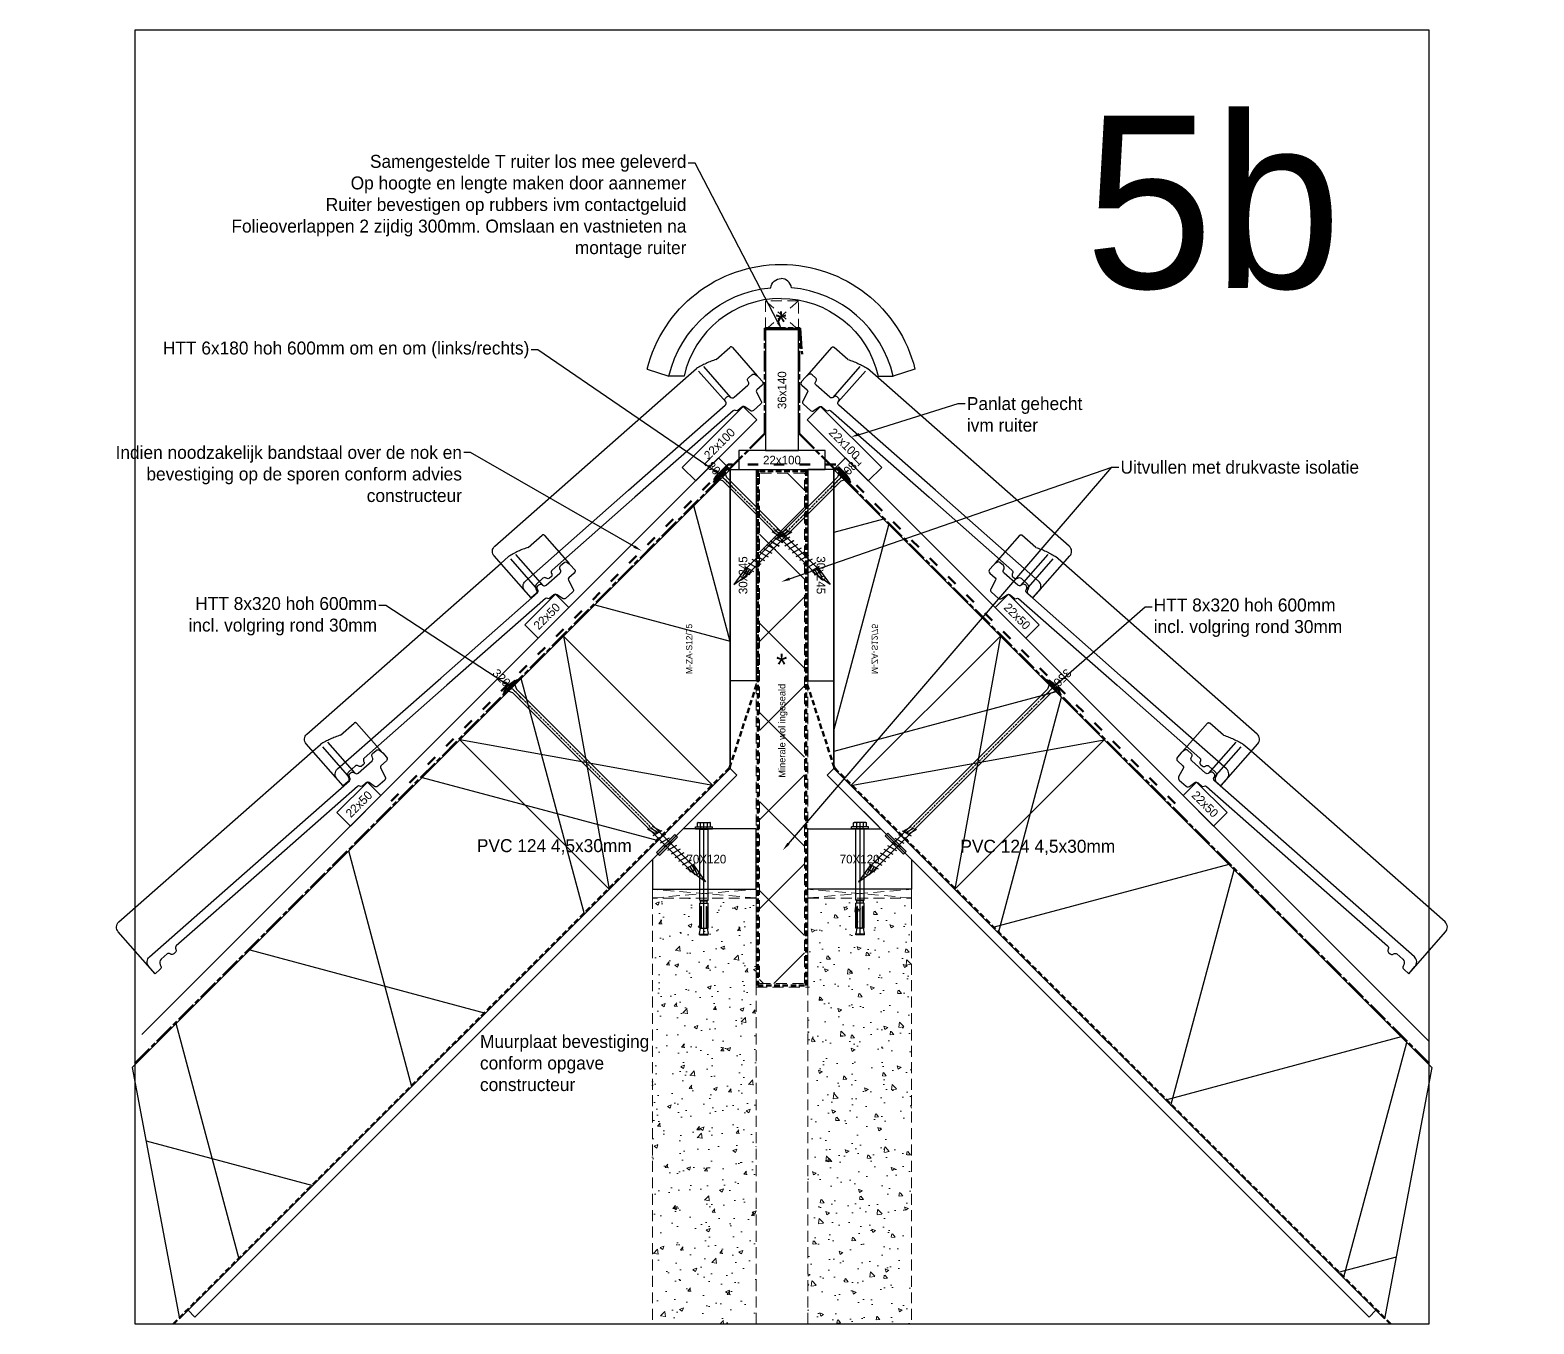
# Model space of a CAD drawing. Header units: millimetres. Extents: x -109306 to 269542, y -22401 to 197206.
# Drawn here: x 255420 to 257163, y -18974 to -17474 of the extents above; entities that cross this region are included whole.
import ezdxf
from ezdxf import colors
from ezdxf.entities.mleader import LeaderData, LeaderLine
from ezdxf.enums import TextEntityAlignment as Align
from ezdxf.math import Vec2, Vec3

# ---------------------------------------------------------------- set-up
doc = ezdxf.new("R2010")
doc.units = ezdxf.units.MM
for name, pattern in [('ACAD_ISO03W100', [30, 12, -18]), ('ACAD_ISO08W100', [36, 24, -3, 6, -3]), ('DASHDOT', [18.5, 12, -3, 0.5, -3]), ('DASHED', [19.05, 12.7, -6.35]), ('DASHED2', [9.525, 6.35, -3.175])]:
    doc.linetypes.add(name, pattern=pattern)
for name, color, linetype in [('EHP Bevestigingsmiddelen', 1, 'Continuous'), ('EHP Luchtdichting', 6, 'Continuous'), ('EHP Tekst', 1, 'Continuous')]:
    doc.layers.add(name, color=color, linetype=linetype)
for name, color, linetype, lineweight in [('EHP Dampdichte folie', 3, 'DASHED2', 60), ('EHP Dampopen folie', 5, 'ACAD_ISO08W100', 60), ('EHP Derden', 8, 'DASHED', 13)]:
    doc.layers.add(name, color=color, linetype=linetype, lineweight=lineweight)
doc.layers.add('EHP Hulplijnen tekst niet printen', color=4, linetype='Continuous', plot=False)
doc.styles.add('BouwTek', font='arial.ttf')
doc.styles.get("Standard").update_dxf_attribs({"font": ''})
doc.styles.get('Standard').set_extended_font_data('Century Gothic')

# ---------------------------------------------------------------- blocks, each defined once
blk = doc.blocks.new('*U781')
blk.add_lwpolyline([(0, 0), (888.5, 0), (888.5, 11), (0, 11)], close=True)
blk = doc.blocks.new('*U668')
at = {"layer": 'EHP Bevestigingsmiddelen', "color": 1, "linetype": 'DASHDOT', "ltscale": 0.2}
blk.add_line((99.385843, 0), (-9.12079, 0), dxfattribs=at)
at = {"layer": 'EHP Bevestigingsmiddelen'}
for p, q in [((-1.5, 9.5), (-2.5, 9.5)), ((-2.5, -9.5), (-2.5, 9.5)), ((0, 11.5), (-1.5, 11.5)), ((-1.5, -11.5), (-1.5, 11.5)), ((-1.5, -11.5), (-1.5, 11.5)), ((0.786236, 5.334553), (-1.5, 5.334553)), ((0, -11.5), (0, 11.5)), ((5.766851, 3.000001), (0.786236, 5.334553)), ((0.786236, -5.334553), (0.786236, 5.334553)), ((153.87921, 3.000001), (5.766851, 3.000001)), ((98.815277, 1.471101), (87.988008, 4.376713)), ((99.698588, -1.663065), (88.871318, 1.242548)), ((100.993539, -6.000001), (97.887709, 5.591109)), ((100.993537, -5.999999), (97.887709, 5.591109)), ((106.993537, -5.999999), (103.887709, 5.591111)), ((112.993537, -5.999999), (109.887707, 5.591111)), ((113.015056, -6.080308), (109.909226, 5.510802)), ((119.015056, -6.080308), (115.909228, 5.510802)), ((125.015056, -6.080308), (121.909228, 5.510802)), ((131.015054, -6.080308), (127.909226, 5.510802)), ((137.015056, -6.080308), (133.909226, 5.5108)), ((143.015056, -6.080308), (139.909228, 5.510802)), ((149.015056, -6.080308), (145.909228, 5.510802)), ((155.015054, -6.080308), (151.909226, 5.510802)), ((152.60353, 2.919622), (158.528182, 4.509565)), ((153.327736, 0.216851), (164.155005, 3.122463)), ((178.87921, -0.080308), (153.87921, 4.000001)), ((153.87921, 3.000001), (158.883573, 3.183227)), ((154.051941, -2.48592), (164.87921, 0.419692)), ((160.562609, -3.083023), (158.78907, 3.535917)), ((166.679183, -2.080308), (165.497892, 2.328329)), ((-1.5, -9.5), (-2.5, -9.5)), ((0.786236, -5.334553), (-1.5, -5.334553)), ((0, -11.5), (-1.5, -11.5)), ((0.786236, -5.334553), (5.766859, -2.999999)), ((154.479156, -2.999999), (5.766859, -2.999999)), ((100.581898, -4.79723), (89.754629, -1.891618)), ((160.547122, -3.025224), (154.189688, -2.999999)), ((154.479156, -3.999999), (178.87921, -0.080308))]:
    blk.add_line(p, q, dxfattribs=at)
blk.add_arc((28.292656, 0), 32.224799, 162.854214808, 197.145785192, dxfattribs=at)
blk = doc.blocks.new('*U745')
at = {"layer": 'EHP Bevestigingsmiddelen', "color": 1, "linetype": 'DASHDOT', "ltscale": 0.2}
blk.add_line((13.7, -13.7), (-6.4, 6.4), dxfattribs=at)
at = {"layer": 'EHP Bevestigingsmiddelen', "xscale": -1, "rotation": 134.9999999999999}
blk.add_blockref('*U668', (0, 0), dxfattribs=at)
at = {"layer": 'EHP Hulplijnen tekst niet printen', "insert": (-11.1, 11.1), "char_height": 10, "attachment_point": 5, "rotation": 315}
blk.add_mtext_dynamic_manual_height_columns('180', width=10.985, gutter_width=17.5, heights=[0], dxfattribs=at)
blk = doc.blocks.new('BN000120D$2')
at = {"color": 1, "linetype": 'Continuous', "ltscale": 400}
blk.add_lwpolyline([(-155.177736, 8.172845, -0.781185), (155.173638, 8.170676)], format="xyb", dxfattribs=at)
at = {"color": 7, "linetype": 'Continuous', "ltscale": 400}
for points in [[(-0.000005, 90, 0.350781), (-112.500003, -0.000011), (-130, 0, -0.32313), (-11.991762, 102.458624, -0.376816), (0.000061, 112.991767)], [(-0.000005, 90, -0.350781), (112.5, -0.000001), (130, 0, 0.32313), (11.99175, 102.458625, 0.376815), (-0.000061, 112.991767)]]:
    blk.add_lwpolyline(points, format="xyb", dxfattribs=at)
at = {"color": 1, "linetype": 'Continuous', "ltscale": 400}
for points in [[(-155.177734, 8.172852), (-129.995361, 0)], [(155.182373, 8.172852), (130, 0)]]:
    blk.add_lwpolyline(points, dxfattribs=at)
blk = doc.blocks.new('*U723')
h = blk.add_hatch()
h.set_pattern_fill('ISOLATIE', color=256, scale=245, style=0, pattern_type=2)
h.set_pattern_definition([(60, (0, -4e-12), (-212.176, 122.5), []), (120, (0, -4e-12), (-212.176, -122.5), [])])
h.paths.add_polyline_path([(1147.6, 245), (167.4, 245), (0, 0), (902.6, 0), (1027.7, 125.1)])
blk.add_lwpolyline([(1147.6, 245), (167.4, 245), (0, 0), (0, 0), (902.6, 0), (1027.7, 125.1)], close=True)
blk = doc.blocks.new('BNOVH000B$2')
at = {"color": 1, "linetype": 'Continuous', "ltscale": 400}
blk.add_lwpolyline([(-4.607633, -72.634071), (-0.507161, -7.984015, -0.414214), (7.983656, -0.505826), (306.765381, -19.461395)], format="xyb", dxfattribs=at)
at = {"color": 1, "linetype": 'DASHED2', "ltscale": 400}
blk.add_lwpolyline([(306.765381, -19.461395), (318.913177, -20.232227, -0.063748), (342.582732, -28.872767), (363.816071, -30.219614, -0.414214), (365.685305, -32.342388), (362.930328, -75.772003)], format="xyb", dxfattribs=at)
for points in [[(315.653687, -71.612961), (318.674286, -24.001543)], [(323.528778, -72.112488), (326.549377, -24.501074)]]:
    blk.add_lwpolyline(points, dxfattribs=at)
at = {"color": 7, "linetype": 'Continuous', "ltscale": 400}
for points in [[(162.939163, -75.24762), (35.388271, -67.155594, 0.346419), (32.332868, -69.261757), (32.208397, -69.663368, -0.34642), (29.152066, -71.76974), (26.880663, -71.625717, -0.346418), (24.116321, -69.149877), (24.043949, -68.736298, 0.346419), (21.27807, -66.260763), (12.150923, -65.681381, 0.339449), (6.694334, -69.342673), (6.107766, -71.08606, -0.339452), (3.074921, -73.122243), (-4.607633, -72.634071), (-3.911165, -61.656105, -0.414214), (4.57868, -54.179608), (163.721054, -64.275009)], [(163.721054, -64.275009), (312.597626, -73.719734, 0.34642), (315.65294, -71.612962), (316.081909, -70.22963, -0.346418), (319.137209, -68.122364), (320.513977, -68.210251, -0.346419), (323.278875, -70.685866), (323.528778, -72.112488, 0.34642), (326.293636, -74.589384), (347.527344, -75.935265, 0.34642), (350.582755, -73.829089), (351.011627, -72.44516, -0.346409), (354.067276, -70.339005), (359.435699, -70.679352, -0.346429), (362.200625, -73.155084), (362.653351, -75.73613), (362.783844, -78.096054), (362.351929, -84.892128, -0.414214), (359.167991, -87.69696), (350.891724, -87.171593, 0.346418), (348.683398, -88.693428), (345.226959, -99.860466, -0.34642), (342.170061, -101.96707), (331.379486, -101.282631, -0.345772), (328.614772, -98.812945), (327.279694, -91.291748, 0.345782), (324.515422, -88.822875), (318.587646, -88.446442, -0.348737), (316.607744, -86.658449, 0.348633), (314.626961, -84.870368), (162.939163, -75.24762)]]:
    blk.add_lwpolyline(points, format="xyb", dxfattribs=at)
blk = doc.blocks.new('*U752')
at = {"layer": 'EHP Luchtdichting'}
h = blk.add_hatch(color=256, dxfattribs=at)
h.dxf.hatch_style = 1
h.paths.add_polyline_path([(-1.6, 1.6), (1.6, -1.6), (22.8, 19.6), (19.6, 22.8)])
blk.add_lwpolyline([(-1.6, 1.6), (1.6, -1.6), (22.8, 19.6), (19.6, 22.8)], close=True, dxfattribs=at)
at = {"layer": 'EHP Tekst', "insert": (-209.9, 17.2), "char_height": 15, "attachment_point": 1}
blk.add_mtext('PVC 124 4,5x30mm', dxfattribs=at)
blk = doc.blocks.new('*U831')
h = blk.add_hatch()
h.set_pattern_fill('AR-CONC', color=0, scale=0.25)
h.paths.add_polyline_path([(-20, 0), (100, 0), (100, 493.8), (-20, 493.8)])
at = {"color": 0}
blk.add_lwpolyline([(-20, 0), (100, 0), (100, 493.8), (-20, 493.8)], close=True, dxfattribs=at)
blk = doc.blocks.new('s12 75')
at = {"color": 1}
for p, q in [((-9.873224, 2.36402), (9.846663, 2.364021)), ((-9.873224, 0), (-9.873224, 2.36402)), ((-9.873224, 0), (9.846663, 0)), ((-7.5, 2.8687), (-7.5, 7.018713)), ((-6.676577, 7.36402), (6.816532, 7.36402)), ((-6.676577, 2.49683), (6.71539, 2.49683)), ((-4.83366, -82.747518), (-4.83366, 0)), ((-3.986718, 3.21165), (-3.986718, 6.601083)), ((-3.705528, 0), (-3.705528, 2.36402)), ((3.70553, 0), (3.70553, 2.364021)), ((4.013282, 3.211651), (4.013282, 6.601082)), ((4.807099, -82.747518), (4.807099, 0)), ((7.5, 2.8687), (7.5, 7.018713)), ((9.846663, 0), (9.846663, 2.364021)), ((-4.83366, -0.106247), (4.807099, -0.106247)), ((-4.83366, -82.747518), (-4, -83.347518)), ((-4.83366, -82.747518), (4.807099, -82.747518)), ((-4.83366, -86.106247), (4.807099, -86.106247)), ((-4.83366, -115.106247), (-4.83366, -86.106247)), ((-4.727412, -86), (4.727413, -86)), ((-4, -86), (-4, -83.347518)), ((-4, -83.347518), (4, -83.347518)), ((4, -83.347518), (4.807099, -82.747518)), ((4, -86), (4, -83.347518)), ((4.807099, -115.106247), (4.807099, -86.106247)), ((-3.410388, -115.106247), (-3.410388, -90.106247)), ((-3.410388, -90.106247), (-2.910388, -90.106247)), ((-2.910388, -115.106247), (-2.910388, -90.106247)), ((2.859503, -115.106247), (2.859503, -90.106247)), ((2.859503, -90.106247), (3.359503, -90.106247)), ((3.359503, -115.106247), (3.359503, -90.106247)), ((-4.966471, -121.208884), (-3.96945, -115.106247)), ((-4.966471, -122.63598), (-4.966471, -121.208884)), ((-4.966471, -122), (4.913347, -122)), ((-4.83366, -115.106247), (4.807099, -115.106247)), ((0, -122.63598), (0, -109.979776)), ((3.918684, -115.106247), (4.913347, -121.208884)), ((4.913347, -122.63598), (4.913347, -121.208884)), ((-4.966471, -122.63598), (4.913347, -122.63598))]:
    blk.add_line(p, q, dxfattribs=at)
at = {"ltscale": 0.1}
blk.add_line((0, -121.127978), (0, 6.9497), dxfattribs=at)
at = {"color": 1}
for centre, radius, start, end in [((-6.623453, 3.718684), 1.206261, 223.775, 266.907), ((-6.623453, 6.168728), 1.20654, 93.0787, 136.211), ((-7.625716, 3.468528), 4.781457, 40.595, 54.558521), ((-7.625716, 6.343556), 4.781058, 306.430646, 319.405), ((-0.374284, 3.468528), 4.781483, 125.441917, 139.4), ((-0.374284, 6.343556), 4.781058, 220.6, 233.569354), ((0.374284, 3.468528), 4.781457, 40.595, 54.558521), ((0.374284, 6.343556), 4.781058, 306.430646, 319.405), ((7.625717, 3.468528), 4.781483, 125.441917, 139.4), ((7.625717, 6.343556), 4.781058, 220.6, 233.569354), ((6.650015, 6.168728), 1.206835, 43.7753, 86.908), ((6.650015, 3.718684), 1.206554, 273.106, 316.238)]:
    blk.add_arc(centre, radius, start, end, dxfattribs=at)
blk = doc.blocks.new('*U746')
blk.add_blockref('s12 75', (0, 0))
at = {"layer": 'EHP Hulplijnen tekst niet printen', "insert": (-17, 208.7), "char_height": 7, "attachment_point": 5, "rotation": 90, "style": 'BouwTek'}
blk.add_mtext_dynamic_manual_height_columns('M-ZA-S12/75', width=580.122, gutter_width=9, heights=[0], dxfattribs=at)
blk = doc.blocks.new('*U675')
at = {"layer": 'EHP Bevestigingsmiddelen', "color": 1, "linetype": 'DASHDOT', "ltscale": 0.2}
blk.add_line((239.385843, 0), (-9.12079, 0), dxfattribs=at)
at = {"layer": 'EHP Bevestigingsmiddelen'}
for p, q in [((-1.5, 9.5), (-2.5, 9.5)), ((-2.5, -9.5), (-2.5, 9.5)), ((0, 11.5), (-1.5, 11.5)), ((-1.5, -11.5), (-1.5, 11.5)), ((-1.5, -11.5), (-1.5, 11.5)), ((0.786236, 5.334553), (-1.5, 5.334553)), ((0, -11.5), (0, 11.5)), ((5.766851, 3.000001), (0.786236, 5.334553)), ((0.786236, -5.334553), (0.786236, 5.334553)), ((293.87921, 3.000001), (5.766851, 3.000001)), ((238.815277, 1.471101), (227.988008, 4.376713)), ((239.698588, -1.663065), (228.871318, 1.242548)), ((240.993539, -6.000001), (237.887709, 5.591109)), ((240.993537, -5.999999), (237.887709, 5.591109)), ((246.993537, -5.999999), (243.887709, 5.591111)), ((252.993537, -5.999999), (249.887707, 5.591111)), ((253.015056, -6.080308), (249.909226, 5.510802)), ((259.015056, -6.080308), (255.909228, 5.510802)), ((265.015056, -6.080308), (261.909228, 5.510802)), ((271.015054, -6.080308), (267.909226, 5.510802)), ((277.015056, -6.080308), (273.909226, 5.5108)), ((283.015056, -6.080308), (279.909228, 5.510802)), ((289.015056, -6.080308), (285.909228, 5.510802)), ((295.015054, -6.080308), (291.909226, 5.510802)), ((292.60353, 2.919622), (298.528182, 4.509565)), ((293.327736, 0.216851), (304.155005, 3.122463)), ((318.87921, -0.080308), (293.87921, 4.000001)), ((293.87921, 3.000001), (298.883573, 3.183227)), ((294.051941, -2.48592), (304.87921, 0.419692)), ((300.562609, -3.083023), (298.78907, 3.535917)), ((306.679183, -2.080308), (305.497892, 2.328329)), ((-1.5, -9.5), (-2.5, -9.5)), ((0.786236, -5.334553), (-1.5, -5.334553)), ((0, -11.5), (-1.5, -11.5)), ((0.786236, -5.334553), (5.766859, -2.999999)), ((294.479156, -2.999999), (5.766859, -2.999999)), ((240.581898, -4.79723), (229.754629, -1.891618)), ((300.547122, -3.025224), (294.189688, -2.999999)), ((294.479156, -3.999999), (318.87921, -0.080308))]:
    blk.add_line(p, q, dxfattribs=at)
blk.add_arc((28.292656, 0), 32.224799, 162.854214808, 197.145785192, dxfattribs=at)
blk = doc.blocks.new('*U744')
at = {"layer": 'EHP Bevestigingsmiddelen', "color": 1, "linetype": 'DASHDOT', "ltscale": 0.2}
blk.add_line((13.7, -13.7), (-6.4, 6.4), dxfattribs=at)
at = {"layer": 'EHP Bevestigingsmiddelen', "xscale": -1, "rotation": 134.9999999999999}
blk.add_blockref('*U675', (0, 0), dxfattribs=at)
at = {"layer": 'EHP Hulplijnen tekst niet printen', "insert": (-11.1, 11.1), "char_height": 10, "attachment_point": 5, "rotation": 315}
blk.add_mtext_dynamic_manual_height_columns('320', width=10.985, gutter_width=17.5, heights=[0], dxfattribs=at)
blk = doc.blocks.new('*U840')
at = {"layer": 'EHP Derden'}
h = blk.add_hatch(dxfattribs=at)
h.set_pattern_fill('ANSI37', color=256, scale=23, angle=90)
h.set_pattern_definition([(135, (56, 4), (-51.6365, -51.6365), []), (225, (56, 4), (51.6365, -51.6365), [])])
h.paths.add_polyline_path([(56, 596), (4, 596), (4, 4), (56, 4)])
at = {"layer": 'EHP Dampdichte folie'}
blk.add_lwpolyline([(2, 598), (2, 2), (58, 2), (58, 598)], close=True, dxfattribs=at)
at = {"layer": 'EHP Derden'}
blk.add_lwpolyline([(0, 600), (0, 0), (60, 0), (60, 600)], close=True, dxfattribs=at)
blk.add_lwpolyline([(4, 4), (56, 4), (56, 596), (4, 596), (4, 4)], dxfattribs=at)
blk.add_text('Minerale wol ingeseald', height=8, rotation=90, dxfattribs=at).set_placement((34, 242.8))
blk = doc.blocks.new('*U810')
blk.add_lwpolyline([(0, 0), (35.4, 35.4), (19.8, 50.9), (-15.6, 15.6)], close=True)
at = {"color": 1, "flags": 8}
blk.add_attdef('22X50', text='', height=10, rotation=45, dxfattribs=at).set_placement((9.9, 25.5), align=Align.MIDDLE_CENTER)
blk = doc.blocks.new('*U811')
blk.add_lwpolyline([(0, 0), (70.7, 70.7), (55.2, 86.3), (-15.6, 15.6)], close=True)
at = {"color": 1, "flags": 8}
blk.add_attdef('22X100', text='', height=10, rotation=45, dxfattribs=at).set_placement((27.6, 43.1), align=Align.MIDDLE_CENTER)
blk = doc.blocks.new('*U812')
blk.add_lwpolyline([(0, 0), (0, 245), (30, 245), (30, 0)], close=True)
at = {"color": 1, "flags": 8}
blk.add_attdef('30X245', text='', height=10, rotation=90, dxfattribs=at).set_placement((14.9, 122.5), align=Align.MIDDLE_CENTER)
blk = doc.blocks.new('*U813')
blk.add_lwpolyline([(0, 0), (100, 0), (100, 22), (0, 22)], close=True)
at = {"color": 1, "flags": 8}
blk.add_attdef('22X100', text='', height=10, dxfattribs=at).set_placement((50, 11), align=Align.MIDDLE_CENTER)
blk = doc.blocks.new('*U814')
blk.add_lwpolyline([(0, 0), (0, 140), (-38, 140), (-38, 0)], close=True)
at = {"color": 1, "flags": 8}
blk.add_attdef('38X140', text='', height=10, rotation=90, dxfattribs=at).set_placement((-19, 70), align=Align.MIDDLE_CENTER)
blk = doc.blocks.new('*U832')
at = {"layer": 'EHP Luchtdichting'}
h = blk.add_hatch(color=256, dxfattribs=at)
h.dxf.hatch_style = 1
h.paths.add_polyline_path([(-1.6, -1.6), (1.6, 1.6), (-19.6, 22.8), (-22.8, 19.6)])
blk.add_lwpolyline([(-1.6, -1.6), (1.6, 1.6), (-19.6, 22.8), (-22.8, 19.6)], close=True, dxfattribs=at)
at = {"layer": 'EHP Tekst', "insert": (64.4, 15.2), "char_height": 15, "attachment_point": 1}
blk.add_mtext('PVC 124 4,5x30mm', dxfattribs=at)

msp = doc.modelspace()

# ---------------------------------------------------------------- linework, layer by layer
for p, q in [((255549.8, -18638.3), (256218.4, -17969.7)), ((256231.8, -17983.2), (256218.4, -17969.7)), ((256351.8, -17983.2), (256365.3, -17969.7)), ((257041.8, -18646.3), (256365.3, -17969.7)), ((255549.8, -18665.2), (256231.8, -17983.2)), ((256231.8, -17983.2), (256231.8, -18329.6)), ((257033.8, -18665.2), (256351.8, -17983.2)), ((256351.8, -17983.2), (256351.8, -18329.6)), ((256421.8, -18415.2), (256386.5, -18379.8)), ((256141.8, -18469.8), (256141.8, -18469.8))]:
    msp.add_line(p, q)
for points in [[(256038.6, -18176.4), (256211.8, -18349.6), (255918.4, -18296.6), (256038.6, -18176.4), (256091.6, -18469.8), (255918.4, -18296.6)], [(256545.1, -18176.4), (256371.8, -18349.6), (256665.3, -18296.6), (256545.1, -18176.4), (256492, -18469.8), (256665.3, -18296.6)], [(256118.7, -18442.8), (256231.8, -18329.6), (256231.8, -18315.5)], [(256465, -18442.8), (256351.8, -18329.6), (256351.8, -18315.5)]]:
    msp.add_lwpolyline(points)
for points in [[(256261.8, -18399.8), (256177.2, -18399.8), (256141.8, -18435.2), (256141.8, -18469.8), (256261.8, -18469.8)], [(256321.8, -18399.8), (256406.5, -18399.8), (256441.8, -18435.2), (256441.8, -18469.8), (256321.8, -18469.8)]]:
    msp.add_lwpolyline(points, close=True)
at = {"layer": 'EHP Bevestigingsmiddelen', "linetype": 'ACAD_ISO03W100', "lineweight": 50}
msp.add_lwpolyline([(256747.5, -18370.3), (256354.3, -17977.2), (256229.4, -17977.2), (255836.2, -18370.3)], dxfattribs=at)
at = {"layer": 'EHP Dampdichte folie'}
for points in [[(255586.4, -18973.7), (256231.1, -18328.9), (256263.8, -18228.2), (256263.8, -17983.2)], [(256997.3, -18973.7), (256352.5, -18328.9), (256319.8, -18228.2), (256319.8, -17983.2)]]:
    msp.add_lwpolyline(points, dxfattribs=at)
at = {"layer": 'EHP Dampopen folie'}
for points in [[(255541.8, -18671.7), (256271.8, -17941.7), (256271.8, -17941.7), (256271.8, -17819.2), (256312.8, -17819.2), (256315.1, -17849.4)], [(257041.8, -18671.7), (256311.8, -17941.7), (256311.8, -17941.7), (256311.8, -17821.2), (256311.8, -17820.2), (256273.8, -17820.2)]]:
    msp.add_lwpolyline(points, dxfattribs=at)
at = {"layer": 'EHP Derden'}
for points in [[(256272.8, -17787.7), (256272.8, -17821.2), (256310.8, -17821.2), (256310.8, -17787.7), (256272.8, -17787.7), (256310.8, -17821.2), (256310.8, -17787.7), (256272.8, -17821.2)], [(256141.8, -18469.8), (256141.8, -18479.8), (256261.8, -18469.8), (256261.8, -18479.8), (256141.8, -18469.8)], [(256441.8, -18469.8), (256441.8, -18479.8), (256321.8, -18469.8), (256321.8, -18479.8), (256441.8, -18469.8)]]:
    msp.add_lwpolyline(points, dxfattribs=at)
at = {"layer": 'EHP Hulplijnen tekst niet printen'}
msp.add_lwpolyline([(255541.8, -18973.7), (257041.8, -18973.7), (257041.8, -17473.7), (255541.8, -17473.7)], close=True, dxfattribs=at)

# ---------------------------------------------------------------- block references
for name, p in [('BN000120D$2', (256290.8, -17874.8)), ('*U745', (256221.2, -17990.2)), ('*U744', (255977.8, -18235.8)), ('*U752', (256148.1, -18428.9)), ('*U832', (256434.2, -18427.6))]:
    msp.add_blockref(name, p)
for name, p, rotation in [('BNOVH000B$2', (255952.9, -18077.4), 45), ('*U723', (255593.6, -18967.9), 44.99999999999788), ('BNOVH000B$2', (255735.1, -18295.2), 45), ('BNOVH000B$2', (255517.3, -18513), 45), ('*U781', (255611.4, -18965.7), 45)]:
    msp.add_blockref(name, p, dxfattribs=dict(rotation=rotation))
ref = msp.add_blockref('*U814', (256310.8, -17961.2))
ref.add_attrib('38X140', '36x140', dxfattribs={"color": 1, "height": 10, "rotation": 90}).set_placement((256291.8, -17891.2), align=Align.MIDDLE_CENTER)
at = {"xscale": -1}
for name, p, rotation in [('BNOVH000B$2', (256630.8, -18077.4), 315), ('*U723', (256990.1, -18967.9), 315.0000000000021), ('BNOVH000B$2', (256848.6, -18295.2), 315), ('BNOVH000B$2', (257066.3, -18513), 315), ('*U781', (256972.3, -18965.7), 315)]:
    msp.add_blockref(name, p, dxfattribs=dict(at, rotation=rotation))
ref = msp.add_blockref('*U811', (256191.8, -17996.3))
ref.add_attrib('22X100', '22x100', dxfattribs={"color": 1, "height": 10, "rotation": 45}).set_placement((256219.4, -17953.2), align=Align.MIDDLE_CENTER)
ref = msp.add_blockref('*U811', (256391.8, -17996.3), dxfattribs=dict(xscale=-1))
ref.add_attrib('22X100', '22x100', dxfattribs={"color": 1, "height": 10, "rotation": 315}).set_placement((256364.3, -17953.2), align=Align.MIDDLE_CENTER)
for name, p in [('*U745', (256362.4, -17990.2)), ('*U744', (256605.9, -18235.8))]:
    msp.add_blockref(name, p, dxfattribs=at)
ref = msp.add_blockref('*U813', (256241.8, -17983.2))
ref.add_attrib('22X100', '22x100', dxfattribs={"color": 1, "height": 10}).set_placement((256291.8, -17972.2), align=Align.MIDDLE_CENTER)
ref = msp.add_blockref('*U812', (256231.8, -18228.2))
ref.add_attrib('30X245', '30x245', dxfattribs={"color": 1, "height": 10, "rotation": 90}).set_placement((256246.7, -18105.7), align=Align.MIDDLE_CENTER)
ref = msp.add_blockref('*U812', (256351.8, -18228.2), dxfattribs=dict(xscale=-1))
ref.add_attrib('30X245', '30x245', dxfattribs={"color": 1, "height": 10, "rotation": 270}).set_placement((256337, -18105.7), align=Align.MIDDLE_CENTER)
ref = msp.add_blockref('*U810', (256009.4, -18178.7))
ref.add_attrib('22X50', '22x50', dxfattribs={"color": 1, "height": 10, "rotation": 45}).set_placement((256019.3, -18153.3), align=Align.MIDDLE_CENTER)
ref = msp.add_blockref('*U810', (256574.3, -18178.7), dxfattribs=dict(xscale=-1))
ref.add_attrib('22X50', '22x50', dxfattribs={"color": 1, "height": 10, "rotation": 315}).set_placement((256564.4, -18153.3), align=Align.MIDDLE_CENTER)
ref = msp.add_blockref('*U810', (255791.6, -18396.5))
ref.add_attrib('22X50', '22x50', dxfattribs={"color": 1, "height": 10, "rotation": 45}).set_placement((255801.5, -18371.1), align=Align.MIDDLE_CENTER)
ref = msp.add_blockref('*U810', (256792.1, -18396.5), dxfattribs=dict(xscale=-1))
ref.add_attrib('22X50', '22x50', dxfattribs={"color": 1, "height": 10, "rotation": 315}).set_placement((256782.2, -18371.1), align=Align.MIDDLE_CENTER)
at = {"layer": 'EHP Bevestigingsmiddelen'}
msp.add_blockref('*U746', (256201.3, -18399.8), dxfattribs=at)
at = {"layer": 'EHP Bevestigingsmiddelen', "xscale": -1}
msp.add_blockref('*U746', (256382.4, -18399.8), dxfattribs=at)
at = {"layer": 'EHP Derden'}
for name, p in [('*U840', (256261.8, -18583.2)), ('*U831', (256161.8, -18973.7))]:
    msp.add_blockref(name, p, dxfattribs=at)
at = {"layer": 'EHP Derden', "xscale": -1}
msp.add_blockref('*U831', (256421.8, -18973.7), dxfattribs=at)

# ---------------------------------------------------------------- texts
for p in [(256284.2, -17824.8, 688), (256284.9, -18221.7, 688)]:
    msp.add_text('*', height=25).set_placement(p)
at = {"color": 1, "flags": 8}
for p in [(256204.2, -18434.8), (256381.8, -18434.8)]:
    msp.add_attdef('70X120', text='70x120', height=10, dxfattribs=at).set_placement(p, align=Align.MIDDLE_CENTER)
at = {"layer": 'EHP Hulplijnen tekst niet printen'}
msp.add_text('5b', height=200, dxfattribs=at).set_placement((256642.9, -17772.9))
at = {"layer": 'EHP Tekst', "insert": (255941.8, -18638.7), "char_height": 15, "attachment_point": 1}
msp.add_mtext_dynamic_manual_height_columns('Muurplaat bevestiging conform opgave constructeur', width=220.026, gutter_width=100, heights=[226], dxfattribs=at)

# ---------------------------------------------------------------- leaders
at = {"layer": 'EHP Tekst'}
ml = msp.add_multileader_mtext('Standard', dxfattribs=at)
ml.set_content('Samengestelde T ruiter los mee geleverd \\POp hoogte en lengte maken door aannemer\\PRuiter bevestigen op rubbers ivm contactgeluid\\PFolieoverlappen 2 zijdig 300mm. Omslaan en vastnieten na montage ruiter', color=256)
ml.set_leader_properties()
ml.build(insert=Vec2(0, 0))
ml.multileader.update_dxf_attribs({"arrow_head_size": 10})
ctx = ml.context
ctx.base_point, ctx.char_height, ctx.arrow_head_size, ctx.plane_origin = Vec3(255701, -17628.1), 15, 10, Vec3(256291.8, -17804.4)
ctx.text_align_type = 2
notes = []
notes.append((ctx, [(0, (1, 1, 0), (256191.1, -17628.1), (-1, 0), 8, [(0, [(256291.8, -17821.2)], 0, [])])]))
ctx.mtext.insert, ctx.mtext.width, ctx.mtext.alignment, ctx.mtext.flow_direction = Vec3(256181.1, -17618.4), 540.286, 3, 5
ml = msp.add_multileader_mtext('Standard', dxfattribs=at)
ml.set_content('HTT 6x180 hoh 600mm om en om (links/rechts)', color=256)
ml.set_leader_properties()
ml.build(insert=Vec2(0, 0))
ml.multileader.update_dxf_attribs({"arrow_head_size": 10})
ctx = ml.context
ctx.base_point, ctx.char_height, ctx.arrow_head_size, ctx.plane_origin = Vec3(255541.2, -17844.4), 15, 10, Vec3(256220.2, -17989.2)
ctx.text_align_type = 2
notes.append((ctx, [(0, (1, 1, 0), (256009, -17844.4), (-1, 0), 8, [(0, [(256220.2, -17989.2)], 0, [])])]))
ctx.mtext.insert, ctx.mtext.alignment, ctx.mtext.flow_direction = Vec3(255999, -17834.8), 3, 5
ml = msp.add_multileader_mtext('Standard', dxfattribs=at)
ml.set_content('Panlat gehecht\\Pivm ruiter', color=256)
ml.set_leader_properties()
ml.build(insert=Vec2(0, 0))
ml.multileader.update_dxf_attribs({"arrow_head_size": 10})
ctx = ml.context
ctx.base_point, ctx.char_height, ctx.arrow_head_size, ctx.plane_origin = Vec3(256504.1, -17906.8), 15, 10, Vec3(256372, -17945.4)
notes.append((ctx, [(0, (1, 1, 0), (256496.1, -17906.8), (1, 0), 8, [(0, [(256372, -17945.4)], 0, [])])]))
ctx.mtext.insert, ctx.mtext.flow_direction = Vec3(256506.1, -17899.2), 5
ml = msp.add_multileader_mtext('Standard', dxfattribs=at)
ml.set_content('Indien noodzakelijk bandstaal over de nok en \\Pbevestiging op de sporen conform advies \\Pconstructeur', color=256)
ml.set_leader_properties()
ml.build(insert=Vec2(0, 0))
ml.multileader.update_dxf_attribs({"arrow_head_size": 10})
ctx = ml.context
ctx.base_point, ctx.char_height, ctx.arrow_head_size, ctx.plane_origin = Vec3(255460.7, -17963.4), 15, 10, Vec3(256034.4, -18172.2)
ctx.text_align_type = 2
notes.append((ctx, [(0, (1, 1, 0), (255930.9, -17963.4), (-1, 0), 8, [(0, [(256129.1, -18077.4)], 0, [])])]))
ctx.mtext.insert, ctx.mtext.alignment, ctx.mtext.flow_direction = Vec3(255920.9, -17955.8), 3, 5
ml = msp.add_multileader_mtext('Standard', dxfattribs=at)
ml.set_content('', color=256)
ml.set_leader_properties()
ml.build(insert=Vec2(0, 0))
ml.multileader.update_dxf_attribs({"arrow_head_size": 10})
ctx = ml.context
ctx.base_point, ctx.char_height, ctx.arrow_head_size, ctx.plane_origin = Vec3(256682.2, -17980.5), 15, 10, Vec3(256291.2, -18113.2)
notes.append((ctx, [(0, (1, 1, 0), (256674.2, -17980.5), (1, 0), 8, [(0, [(256291.2, -18113.2)], 0, [])])]))
ctx.mtext.insert, ctx.mtext.flow_direction = Vec3(256684.2, -17973), 5
ml = msp.add_multileader_mtext('Standard', dxfattribs=at)
ml.set_content('Uitvullen met drukvaste isolatie', color=256)
ml.set_leader_properties()
ml.build(insert=Vec2(0, 0))
ml.multileader.update_dxf_attribs({"arrow_head_size": 10})
ctx = ml.context
ctx.base_point, ctx.char_height, ctx.arrow_head_size, ctx.plane_origin = Vec3(256682.2, -17980.5), 15, 10, Vec3(256292.8, -18424.5)
notes.append((ctx, [(0, (1, 1, 0), (256674.2, -17980.5), (1, 0), 8, [(0, [(256292.8, -18424.5)], 0, [])])]))
ctx.mtext.insert, ctx.mtext.flow_direction = Vec3(256684.2, -17972.9), 5
ml = msp.add_multileader_mtext('Standard', dxfattribs=at)
ml.set_content('HTT 8x320 hoh 600mm\\Pincl. volgring rond 30mm', color=256)
ml.set_leader_properties()
ml.build(insert=Vec2(0, 0))
ml.multileader.update_dxf_attribs({"arrow_head_size": 10})
ctx = ml.context
ctx.base_point, ctx.char_height, ctx.arrow_head_size, ctx.plane_origin = Vec3(255575, -18140.7), 15, 10, Vec3(255982.3, -18200.3)
ctx.text_align_type = 2
notes.append((ctx, [(0, (1, 1, 0), (255832.5, -18140.7), (-1, 0), 8, [(0, [(255976.7, -18234.7)], 0, [])])]))
ctx.mtext.insert, ctx.mtext.alignment, ctx.mtext.flow_direction = Vec3(255822.5, -18131), 3, 5
ml = msp.add_multileader_mtext('Standard', dxfattribs=at)
ml.set_content('HTT 8x320 hoh 600mm\\Pincl. volgring rond 30mm', color=256)
ml.set_leader_properties()
ml.build(insert=Vec2(0, 0))
ml.multileader.update_dxf_attribs({"arrow_head_size": 10})
ctx = ml.context
ctx.base_point, ctx.char_height, ctx.arrow_head_size, ctx.plane_origin = Vec3(256720.7, -18142.4), 15, 10, Vec3(256599.7, -18202)
notes.append((ctx, [(1, (1, 1, 0), (256712.7, -18142.4), (1, 0), 8, [(0, [(256607, -18234.7)], 0, [])])]))
ctx.mtext.insert, ctx.mtext.flow_direction = Vec3(256722.7, -18132.7), 5
for ctx, leaders in notes:
    for number, flags, end, landing, length, lines in leaders:
        leader = LeaderData()
        leader.index, (leader.has_last_leader_line, leader.has_dogleg_vector, leader.attachment_direction) = number, flags
        leader.last_leader_point, leader.dogleg_vector, leader.dogleg_length = Vec3(end), Vec3(landing), length
        for number, points, colour, breaks in lines:
            line = LeaderLine()
            line.index, line.vertices, line.color, line.breaks = number, Vec3.list(points), colors.encode_raw_color(colour), breaks
            leader.lines.append(line)
        ctx.leaders.append(leader)

doc.saveas('drawing.dxf')
